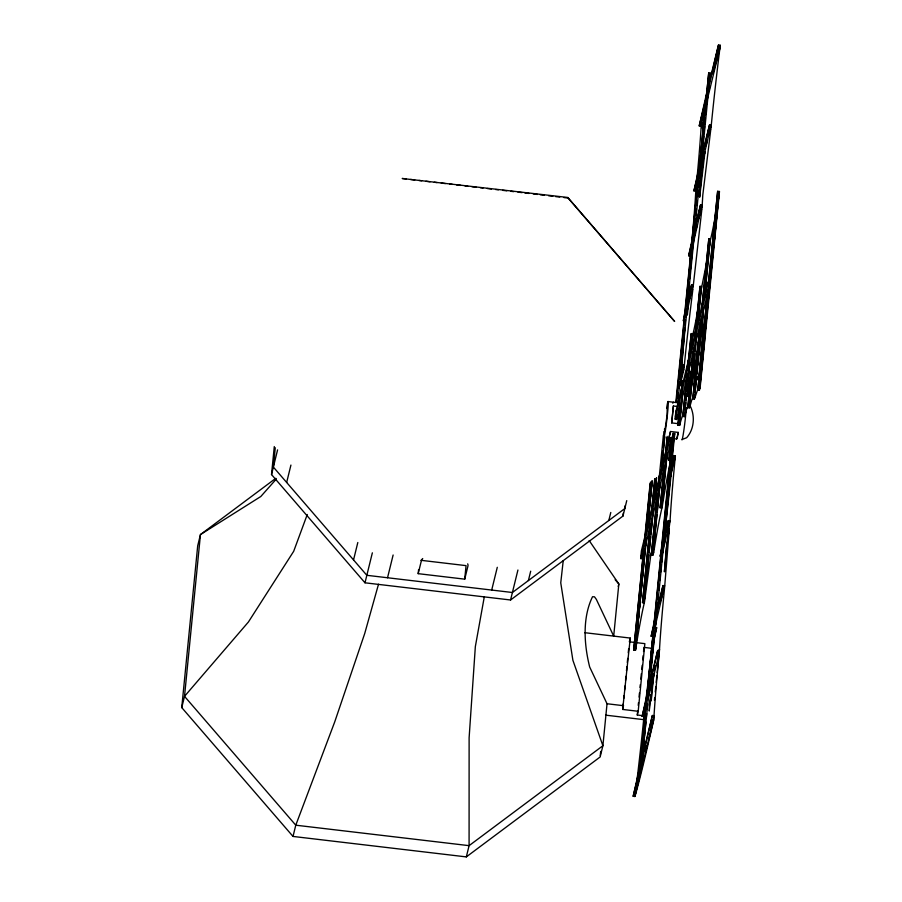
<?xml version="1.0" encoding="UTF-8"?>
<svg xmlns="http://www.w3.org/2000/svg" width="902" height="902" viewBox="0 0 902 902"><rect width="100%" height="100%" fill="white"/><g stroke="black" fill="none" stroke-linecap="round" stroke-linejoin="round"><path stroke-width="1.35" d="M703.402 307.481L702.162 337.54L699.084 375.379L697.72 379.855L696.998 376.765L696.445 378.4M664.481 428.991L664.785 431.607L667.119 414.841L667.164 407.456M677.255 406.464L673.377 406.001L671.708 422.914L679.477 423.827M643.363 567.189L635.515 650.263A164.232 8.028 -83.3 0 1 644.423 602.412L650.827 554.865L652.473 548.157M643.6 564.494L644.051 559.116M705.42 284.649L704.958 290.027M705.77 280.59L706.221 275.189M644.005 729.583L644.49 723.979M640.07 601.386L635.256 650.229L633.7 650.049L643.002 555.655M714.395 240.327L719.21 191.483L717.654 191.303L708.42 282.461M651.672 484.351L651.932 481.645M652.191 481.668L648.267 519.913M700.042 388.627L719.469 191.517A164.232 8.028 -83.3 0 1 717.485 203.672M589.164 540.535L618.84 583.966L613.698 636.113L596.335 599.356L594.474 596.808L592.513 596.741C582.241 617.881 584.056 644.558 589.671 666.995L607.035 703.752L602.897 745.74L600.134 756.981L466.323 856.9L293.015 836.436L181.753 707.585L197.696 545.811L200.458 534.57L275.798 478.308M626.755 500.633L622.966 516.057L510.566 599.988L364.994 582.805L271.525 474.565L274.287 446.546M275.268 447.742L273.362 467.067L366.832 575.307L512.404 592.501L624.804 508.559L625.075 505.796M467.664 563.851A23.452 8.592 5.6 0 1 467.924 566.118L464.722 579.163L418.19 573.661L418.584 569.602M464.722 579.163L466.052 565.633L420.896 560.3M622.966 516.057L623.237 513.249M600.27 755.572L600.687 751.377M584.62 632.674L630.261 638.064L629.337 641.818L644.862 643.645L638.199 711.283L622.673 709.446L623.214 703.932M623.767 698.407L624.037 695.645M624.579 690.12L624.985 685.982M625.526 680.458L625.943 676.32M626.484 670.795L626.89 666.657M627.296 662.519L627.702 658.381M628.254 652.856L628.66 648.718M622.673 709.446L630.261 638.064M671.945 437.617L642.201 558.721L640.645 558.541L641.412 550.818L669.149 437.865M642.201 558.721L642.461 556.151M644.231 543.162L650.116 483.472M633.7 650.049L643.893 549.104M644.862 539.317L650.511 482.006M637.038 632.054L635.256 650.229L646.554 538.099M637.319 629.292L638.83 613.879M639.101 611.161L644.208 559.364M644.479 556.568L645.167 549.577M645.449 546.781L646.001 541.189M647.647 524.412L648.752 513.227M649.023 510.431L650.556 494.984M650.816 492.255L651.921 481.025M647.512 528.313L652.202 480.789M653.589 508.559L644.062 602.807L642.506 602.615L649.902 527.557M651.413 512.268L654.694 478.906M642.506 602.615L650.522 523.803M651.898 509.777L654.942 478.928M644.062 602.807L645.167 591.588M645.437 588.781L646.959 573.356M647.241 570.549L648.752 555.125M649.034 552.317L650.556 536.893M650.827 534.085L652.349 518.661M652.631 515.854L653.037 511.648M654.694 494.826L656.363 477.992M654.288 501.546L656.633 477.71M660.287 482.559L652.879 555.192L651.334 555.012L656.938 498.062M658.313 484.137L659.136 475.782M651.334 555.012L657.637 493.507M658.595 483.765L663.398 435.08M645.043 715.951L637.286 715.027L637.691 710.889M638.233 705.364L638.503 702.602M639.044 697.088L639.462 692.939M640.003 687.425L640.273 684.663M640.815 679.138L641.356 673.625M641.773 669.476L642.179 665.338M642.72 659.813L643.126 655.675M643.532 651.537L643.949 647.388L651.706 648.312M652.879 555.192L655.077 532.935M655.348 530.15L656.859 514.85M657.13 512.065L659.599 487.024M661.797 464.767L663.162 450.865M663.444 448.08L664.537 436.951M661.245 472.828L664.808 436.658M667.322 453.086L661.673 507.95L660.117 507.758L663.703 471.374M665.09 457.382L667.153 436.399M660.117 507.758L664.537 465.5M665.642 454.304L667.288 437.504M642.652 755.075L652.371 715.489L653.927 715.669L653.499 720.021L634.726 796.466L633.17 796.274L640.972 761.897M705.815 105.602L700.786 126.066L699.23 125.885L706.706 92.872M661.673 507.95L663.196 492.548M663.466 489.752L664.988 474.362M665.259 471.566L666.781 456.164M668.292 443.288L668.844 437.684M646.396 705.578L643.712 716.504L642.156 716.312L647.952 690.12M698.509 178.754L695.487 191.044L693.931 190.863L699.614 165.145M635.042 793.196L634.726 796.466L639.383 777.524M700.786 126.066L701.113 122.807M671.708 422.914L673.377 406.001M653.375 633.734L652.71 636.462L651.154 636.282L655.269 616.923M691.541 250.485L690.199 255.954L688.654 255.762L693.097 235.072M643.712 716.504L644.028 713.234M670.479 460.516L668.923 460.336L670.626 443.062M695.487 191.044L695.701 188.868M668.923 460.336L671.235 439.443M674.786 433.298L641.333 768.256L639.777 768.076L672.497 436.117M675.823 402.292L708.724 72.938L710.28 73.13L677.706 403.679M639.777 768.076L673.23 433.118M676.286 402.089L708.724 72.938M671.302 454.721L671.573 451.97M672.114 446.49L672.385 443.75M675.339 416.859L675.846 411.707L707.596 282.439L709.152 282.619L708.386 290.354L676.635 419.622M676.026 410.962L675.271 418.697L676.816 418.878L677.199 415.01M641.75 764.05L642.168 759.845M642.72 754.252L643.273 748.649M643.543 745.841L644.096 740.238M644.513 736.043L645.065 730.44M645.336 727.632L645.888 722.028M646.306 717.834L646.723 713.629M647.129 709.423L647.681 703.819M648.098 699.625L648.515 695.419M648.921 691.214L649.339 687.02M649.891 681.416L650.443 675.812M650.861 671.607L651.278 667.412M651.684 663.207L652.236 657.603M652.653 653.398L653.071 649.203M653.476 644.998L654.029 639.394M654.446 635.188L654.863 630.994M655.28 626.789L655.833 621.185M656.239 616.979L656.521 614.183M657.073 608.579L657.626 602.976M658.032 598.77L658.449 594.576M658.866 590.37L659.418 584.767M659.836 580.572L660.241 576.367M660.659 572.161L661.211 566.557M661.628 562.363L662.181 556.76M662.451 553.952L663.004 548.348M663.421 544.154L663.692 541.347M664.379 534.345L664.797 530.139M665.214 525.945L665.766 520.341M666.183 516.136L666.589 511.93M667.006 507.736L667.559 502.132M667.976 497.927L668.529 492.323M668.799 489.527L669.352 483.923M669.769 479.717L670.186 475.523M671.562 461.508L671.979 457.314M672.385 453.108L672.937 447.505M673.354 443.299L673.907 437.695M677.797 398.267L678.349 392.674M678.755 388.469L679.172 384.263M680.559 370.26L681.111 364.656M681.517 360.45L681.935 356.256M682.352 352.051L682.904 346.447M683.31 342.241L683.727 338.047M684.144 333.841L684.697 328.238M685.114 324.032L685.52 319.838M685.937 315.632L686.49 310.029M687.177 303.027L687.459 300.231M687.73 297.423L688.282 291.82M688.7 287.625L689.117 283.42M689.523 279.214L690.075 273.61M690.492 269.416L690.909 265.211M691.315 261.005L691.868 255.401M692.285 251.207L692.837 245.603M693.255 241.398L693.672 237.192M694.36 230.19L694.63 227.394M695.047 223.189L695.465 218.983M695.87 214.789L696.423 209.185M696.84 204.98L697.257 200.785M697.674 196.58L698.227 190.976M698.633 186.77L699.185 181.167M699.467 178.37L700.02 172.767M700.426 168.561L700.843 164.367M701.531 157.365L701.812 154.558M702.23 150.352L702.635 146.158M703.053 141.952L703.605 136.349M704.022 132.143L704.575 126.551M704.845 123.743L705.398 118.139M705.815 113.945L706.367 108.341M706.773 104.136L707.191 99.93M707.608 95.736L708.16 90.132M708.577 85.927L708.983 81.721M671.077 472.265L670.648 476.617L675.136 455.781L673.58 455.589L671.708 463.2M679.691 384.883L680.018 381.625M670.547 470.54L673.58 455.589M679.589 379.449L682.51 364.949L684.066 365.13L679.589 385.966M688.305 305.507L687.369 315.057L687.245 309.172M689.117 297.322L689.647 291.865L689.06 289.215L688.102 296.905M663.342 543.275L668.281 520.567L669.825 520.747L662.677 552.464M687.031 305.755L691.496 284.987L693.04 285.167L685.892 316.884M677.819 425.214L678.236 423.523L679.792 423.714L679.375 425.394L677.819 425.214L679.578 407.388M681.066 392.302L682.419 381.016L683.975 381.196M678.236 423.523L680.198 403.6M681.247 392.968L682.419 381.016M656.171 615.852L662.981 585.545L664.526 585.725L655.393 625.548M694.01 233.934L700.471 205.025L702.027 205.205L693.221 243.664M679.375 425.394L680.322 415.799M680.593 413.06L682.081 397.974M682.352 395.223L682.611 392.483M682.893 392.167L679.634 425.428A159.485 7.802 -83.3 0 1 683.502 414.796M650.026 684.257L657.682 650.511L659.227 650.703L658.798 655.044L648.064 698.746M701.316 160.815L709.457 125.062L711.013 125.243L700.516 170.557M642.562 758.063L652.371 715.489M658.009 658.494L658.28 655.731M708.622 87.663L718.443 45.1L719.988 45.28L719.559 49.633L706.818 101.498M654.435 700.302L654.705 697.539M655.258 692.014L655.799 686.501M656.205 682.352L656.893 675.451M657.163 672.689L659.475 649.226L658.855 651.729M689.883 363.156L684.37 416.623L682.814 416.431L686.399 380.046M688.057 363.258L691.236 333.582L692.781 333.774L690.988 351.96M682.814 416.431L687.234 374.172M688.192 364.374L691.236 333.582M684.37 416.623L684.787 412.417M685.058 409.621L685.745 402.63M686.027 399.823L686.58 394.23M686.85 391.434L687.538 384.432M687.82 381.636L689.331 366.246M691.406 345.252L692.781 333.774M696.908 333.819L689.365 407.839L687.82 407.659L693.3 352.017M694.675 338.103L700.02 286.34L701.576 286.52L698.013 322.69M687.82 407.659L693.999 347.462M695.363 333.56L700.02 286.34M689.365 407.839L691.157 389.754M691.428 386.981L692.939 371.669M693.21 368.895L694.72 353.595M694.991 350.81L695.679 343.854M695.949 341.069L696.367 336.897M698.001 320.21L699.242 307.683M699.512 304.899L701.023 289.598M703.628 307.627L694.371 399.067L692.815 398.876L700.279 323.153M701.655 309.127L708.848 238.726L710.393 238.917L704.597 297.807M692.815 398.876L700.899 319.353M701.857 309.623L708.848 238.726M694.371 399.067L694.788 394.85M695.059 392.054L696.581 376.63M696.851 373.823L697.404 368.208M697.686 365.411L698.373 358.398M698.655 355.591L700.178 340.167M700.448 337.359L701.97 321.935M702.241 319.128L703.346 307.909M705.15 289.677L709.152 249.008M709.434 246.212L710.393 238.917M675.079 419.441L706.83 290.173L707.596 282.439M717.552 205.757L719.21 191.483L699.366 390.284L697.81 390.104L707.179 295.044M697.81 390.104L707.946 289.858M708.487 284.31L717.654 191.303M699.366 390.284L700.189 381.896M700.471 379.099L701.023 373.507M701.294 370.711L701.981 363.72M702.263 360.924L703.774 345.545M704.056 342.749L705.567 327.381M705.838 324.585L707.36 309.206M707.63 306.409L710.111 281.244M710.393 278.447L711.903 263.068M712.174 260.272L713.696 244.893M713.967 242.097L717.27 208.554M649.868 501.963L650.567 495.187M650.838 492.481L651.537 485.716M661.561 560.074L661.831 557.38M704.597 339.761L699.783 388.604L698.227 388.412M644.547 553.727L644.986 549.668M645.437 545.609L645.888 541.55M647.816 523.972L648.121 521.266M643.047 738.659L643.611 733.54M563.22 560.717L560.751 582.816L572.894 660.287L602.897 745.74L469.085 845.659L466.323 856.9M644.344 713.042L644.073 715.444A164.232 8.028 -83.3 0 1 636.823 781.448M652.326 680.153L651.842 686.332L652.642 678.157M654.796 620.655L655.303 616.494M699.557 332.229L692.556 383.406L694.01 386.406L694.822 383.733M700.358 326.671L699.726 330.899M703.988 119.459L702.23 127.96L701.474 121.759A164.232 8.028 -83.3 0 1 697.145 176.623M704.349 116.685L704.879 112.524M641.874 747.679L642.63 742.493M708.577 251.004L709.028 248.287M709.479 245.57L710.551 239.368A164.232 8.028 -83.3 0 0 715.681 214.045M484.25 597.09L475.343 646.599L469.119 737.78L469.085 845.659L295.777 825.195L184.515 696.344L200.458 534.57L260.791 496.517L276.373 478.985M670.513 431.506L668.901 438.056L676.658 438.981L677.244 437.966L678.27 432.419L670.513 431.506L668.901 438.056M706.762 261.828L701.384 288.629A154.817 7.566 -83.3 0 1 700.448 294.413M648.854 738.963L653.499 720.021L651.943 719.841M716.695 59.521L718.793 50.456M719.39 47.874L719.988 45.28L719.322 48.009M181.753 707.585L184.515 696.344L248.433 621.974L293.691 551.291L307.266 514.512M271.525 474.565L277.579 449.884M286.656 482.469L290.929 465.071M353.539 559.917L357.812 542.519M293.015 836.436L295.777 825.195L334.721 721.904L364.712 633.542L378.513 584.225M364.994 582.805L372.357 552.825M387.533 577.754L393.125 555.001M418.19 573.661L421.392 560.627A23.452 8.592 5.6 0 1 422.722 558.541M491.703 590.055L497.284 567.302M510.566 599.988L517.928 570.019M528.392 580.561L530.692 571.192M709.536 76.118L710.28 73.13M709.051 83.322L718.443 45.1M699.23 125.885L706.616 95.86M702.557 116.268L701.215 121.725L703.56 112.806M708.589 91.688L709.592 87.595M712.952 73.953L714.294 68.484M714.959 65.756L716.977 57.57M717.642 54.842L718.657 50.692M608.816 520.499L610.789 512.471M701.914 155.787L709.457 125.062M693.931 190.863L699.636 167.648M702.286 160.748L704.304 152.562M705.973 145.729L706.988 141.637M708.656 134.804L709.671 130.711M710.336 127.971L711.013 125.243M694.1 230.98L694.765 228.251M695.104 226.887L700.471 205.025M688.654 255.762L692.341 240.755M693.311 240.687L695.329 232.502M695.994 229.773L696.998 225.68M698.678 218.848L699.681 214.755M701.361 207.934L702.027 205.205M685.046 311.213L683.333 320.808L685.013 313.964M686.986 303.343L687.628 300.727M687.944 299.419L691.496 284.987M618.22 586.458L618.84 583.966L615.153 579.704M686.997 309.803L688 305.699M689.68 298.855L690.695 294.751M692.375 287.907L693.04 285.167M680.773 372.019L682.51 364.949M682.51 371.477L684.066 365.13M640.645 558.541L670.4 437.436M708.476 285.348L709.152 282.619M672.441 436.647L673.174 433.648L674.73 433.839L674.245 435.835M676.658 438.981L678.27 432.419M671.392 470.991L672.013 468.465M672.644 465.928L675.136 455.781M671.629 471.115L672.204 468.758M673.366 464.056L675.395 455.803A159.485 7.802 -83.3 0 0 670.062 520.894L666.274 548.687L664.413 571.834L666.612 547.153L669.318 528.989L664.571 587.935A150.217 7.34 -83.3 0 0 659.407 651.064L659.17 653.995A164.232 8.028 -83.3 0 0 653.758 720.055C647.715 745.706 642.089 771.154 634.985 796.489A164.232 8.028 -83.3 0 0 635.831 789.678M662.564 543.827L660.117 556.387L661.73 549.837M664.582 535.619L668.281 520.567M664.447 542.643L665.462 538.539M667.142 531.695L668.145 527.591M668.822 524.851L669.825 520.747M657.276 608.737L662.981 585.545M651.154 636.282L654.502 622.662M660.839 600.732L662.857 592.546M663.522 589.818L664.526 585.725M654.277 637.342L656.69 627.51L653.544 642.495L653.454 634.625M637.286 715.027L638.199 711.283M649.959 681.923L657.682 650.511M642.156 716.312L647.072 696.276M649.045 688.26L649.699 685.588M648.166 695.769L651.176 683.479M651.853 680.739L652.856 676.647M654.536 669.814L655.54 665.721M657.22 658.888L659.227 650.703M633.17 796.274L640.882 764.885M637.162 783.928L638.503 778.46M639.18 775.731L641.187 767.546M641.863 764.817L643.87 756.62M645.55 749.799L646.554 745.706M650.917 727.959L652.924 719.773M715.681 63.05L716.357 60.693M714.102 69.443L720.247 45.314A164.232 8.028 -83.3 0 0 711.159 126.359L702.793 195.08L702.072 207.415L693.198 286.396L692.589 284.57L692.849 289.655A159.485 7.802 -83.3 0 0 683.896 369.516L679.849 386A164.232 8.028 -83.3 0 0 680.255 381.772M698.001 388.661L694.709 398.233M684.663 416.363L684.731 416.228A154.817 7.566 -83.3 0 1 688.553 405.686M689.68 407.298L689.838 407.027A150.217 7.34 -83.3 0 1 693.119 397.049M672.813 403.228L673.399 402.213M718.015 49.452L719.559 49.633M709.028 129.414L710.584 129.595M700.042 209.377L701.598 209.557M406.396 178.979L402.213 178.483L567.798 197.47L674.651 321.428L568.125 198.068L563.942 197.572M410.579 179.464L414.762 179.96M418.945 180.456L421.73 180.783M425.913 181.279L430.096 181.776M434.279 182.272L437.075 182.599M441.258 183.095L445.43 183.58M449.613 184.076L452.409 184.403M456.592 184.899L460.775 185.395M464.958 185.891L467.743 186.218M471.926 186.714L476.109 187.21M480.292 187.695L483.077 188.033M487.26 188.518L491.443 189.014M495.626 189.51L498.411 189.837M502.594 190.333L506.777 190.829M510.96 191.314L513.745 191.652M517.928 192.137L522.111 192.633M524.908 192.96L529.091 193.456M533.274 193.953L537.457 194.449M540.242 194.776L544.425 195.272M548.608 195.768L552.791 196.253M555.576 196.591L559.759 197.076M706.83 290.173L708.386 290.354M691.067 289.339L692.612 289.519M682.081 369.301L683.637 369.482M693.232 397.196L694.788 397.376M668.224 401.604L678.575 402.833M688.226 405.968L689.782 406.159M683.231 414.751L684.787 414.931M669.34 458.644L670.896 458.836M673.151 459.941L674.707 460.121M660.535 506.078L662.091 506.259M667.852 524.919L669.397 525.099M651.751 553.321L653.296 553.501M662.553 589.885L664.097 590.077M642.923 600.935L644.468 601.115M634.117 648.358L635.662 648.538M657.254 654.863L658.798 655.044M607.035 703.752L623.598 705.702M605.637 715.151L645.088 719.807M640.521 765.076L642.066 765.257M690.56 406.678C695.149 416.566 694.066 429.397 686.67 437.718L681.833 439.59A18.265 0.891 -83.3 0 0 684.043 428.991A18.265 0.891 -83.3 0 0 686.309 407.535M653.285 550.615L653.6 553.152A154.817 7.566 -83.3 0 1 662.237 506.71A164.232 8.028 -83.3 0 1 670.603 461.193M644.727 721.183L644.659 718.826L641.683 748.976M691.406 343.29A164.232 8.028 -83.3 0 0 692.736 335.059A154.817 7.566 -83.3 0 0 697.697 310.615M689.466 354.666A164.232 8.028 -83.3 0 1 686.467 370.767M698.644 305.237A154.817 7.566 -83.3 0 1 698.204 307.751M671.336 472.298A164.232 8.028 -83.3 0 1 664.582 534.164M652.597 640.172A153.16 7.487 -83.3 0 1 645.843 700.753M644.817 709.096A153.16 7.487 -83.3 0 1 644.479 711.847M685.249 319.939A164.232 8.028 -83.3 0 1 685.103 322.465M684.765 327.764A164.232 8.028 -83.3 0 1 681.427 369.346M690.504 255.83A154.817 7.566 -83.3 0 1 690.12 262.065M689.669 268.762A154.817 7.566 -83.3 0 1 689.466 271.547M691.845 241.623A153.16 7.487 -83.3 0 0 695.825 190.739L696.062 187.819A164.232 8.028 -83.3 0 0 696.344 184.989M666.612 408.166A18.265 0.891 -83.3 0 1 668.156 406.069A18.265 0.891 -83.3 0 1 665.078 432.441A18.265 0.891 -83.3 0 1 663.883 431.494M690.797 371.466L690.56 377.34L687.155 396.463L690.797 371.466M700.877 181.358L699.659 197.211L705.014 151.671L703.56 157.602L700.877 181.358M649.519 705.105L649.26 711.035L650.872 694.687L649.519 705.105M651.627 691.079L651.21 700.955L653.894 673.704L651.627 691.079"/></g></svg>
